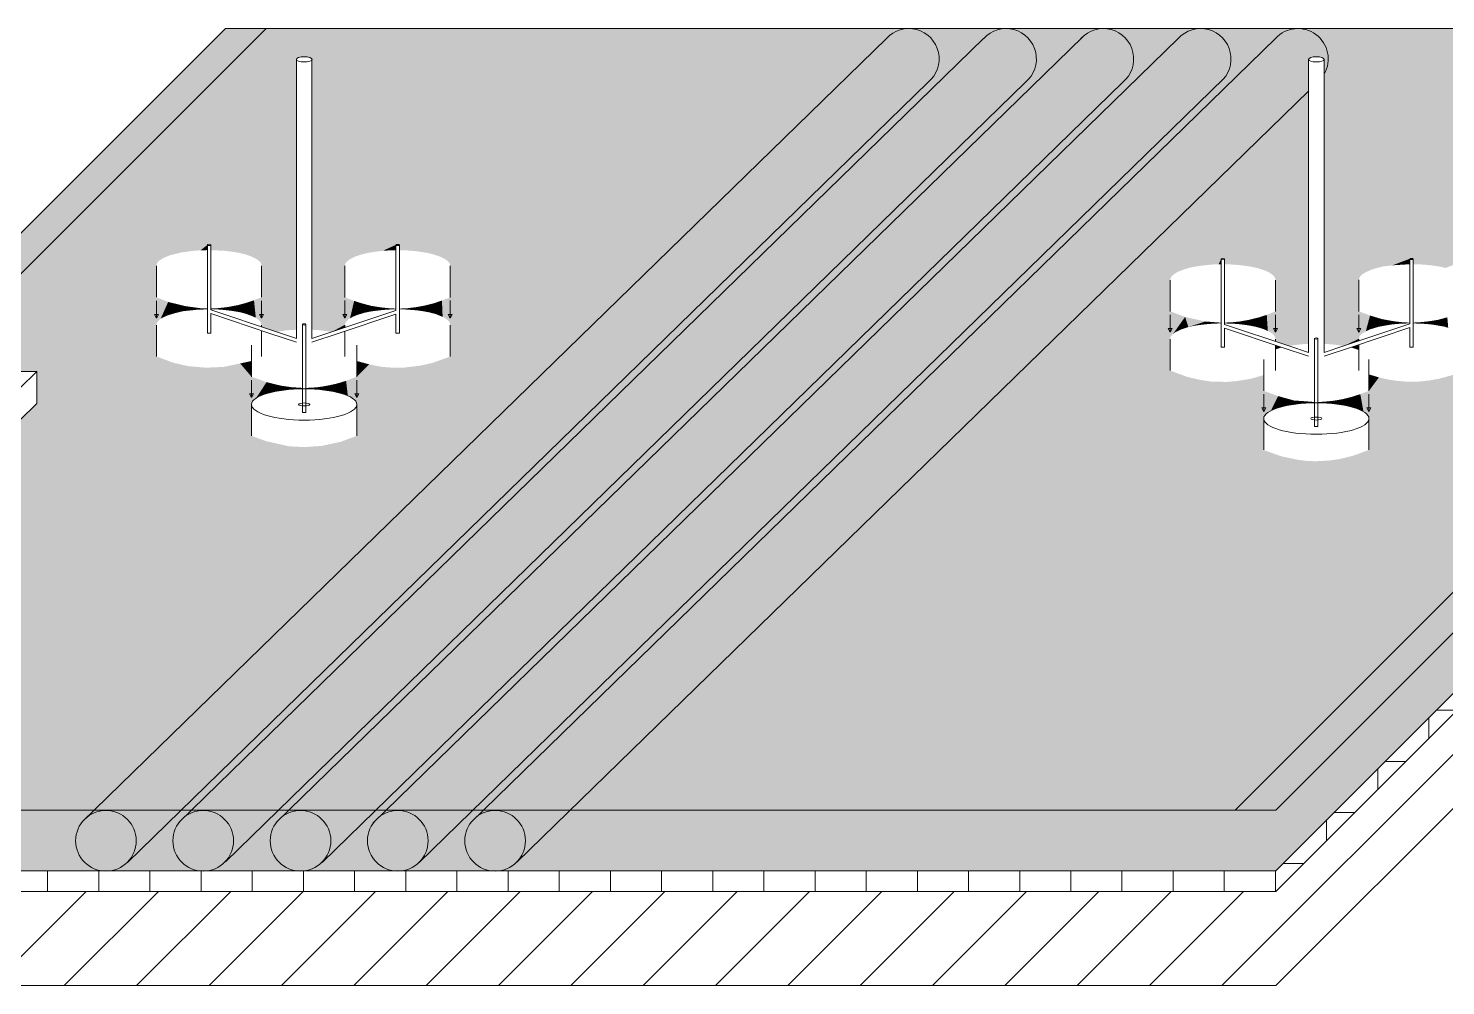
# Model space of a CAD drawing. Extents: x -1132 to 613, y -233 to 616.
# Drawn here: x 244.9 to 328, y 34.8 to 91 of the extents above; entities that cross this region are included whole.
import ezdxf
from ezdxf.lldxf.tags import DXFTag

# ---------------------------------------------------------------- set-up
doc = ezdxf.new("R2010")
doc.units = 0
doc.layers.get('0').update_dxf_attribs({"lineweight": 13})
for name, color, linetype, lineweight, true_color in [('Boden 8.OG', 7, 'Continuous', 13, 0xc0c0c0), ('Bodenplatten', 9, 'Continuous', 13, 0x808080), ('EL01_WAN_Blitzschutz_kuenstliche_Leiter', 1, 'Continuous', 13, 0xff0000), ('EL01_WAN_Elektrokabel', 7, 'Continuous', 13, 0xff6600), ('EL01_WAN_Fangleitungen bestehend Kün', 1, 'Continuous', 13, 0xff0000), ('EL01_WAN_Pfeil', 1, 'Continuous', 13, 0xff0000), ('Erde Kies Gestein', 9, 'Continuous', 13, 0x808080), ('Isolation Boden 8.OG', 7, 'Continuous', 13, 0x00e500)]:
    doc.layers.add(name, color=color, linetype=linetype, lineweight=lineweight, true_color=true_color)
doc.layers.add('EL01_WAN_Dachleiterstütze', color=7, linetype='Continuous', lineweight=13)
tags = doc.linetypes.add('fein_strichliert', pattern=[4, 1, -2, 1]).pattern_tags.tags
tags[8:9] = [DXFTag(74, 4), DXFTag(75, 0), DXFTag(340, '0'), DXFTag(46, 0.0), DXFTag(50, 0.0), DXFTag(44, 0.0), DXFTag(45, 0.0)]
tags[6:7] = [DXFTag(74, 4), DXFTag(75, 0), DXFTag(340, '0'), DXFTag(46, 0.0), DXFTag(50, 0.0), DXFTag(44, 0.0), DXFTag(45, 0.0)]
tags[4:5] = [DXFTag(74, 4), DXFTag(75, 0), DXFTag(340, '0'), DXFTag(46, 0.0), DXFTag(50, 0.0), DXFTag(44, 0.0), DXFTag(45, 0.0)]

# ---------------------------------------------------------------- blocks, each defined once
blk = doc.blocks.new('Schraffur-A0UJ2EASXE', base_point=(210.577, 34.845))
at = {"color": 0, "lineweight": -2}
for p, q in [((314.859, 34.845), (363.865, 83.85)), ((242.735, 34.845), (248.251, 40.362)), ((246.977, 34.845), (252.494, 40.362)), ((251.22, 34.845), (256.736, 40.362)), ((255.463, 34.845), (260.979, 40.362)), ((259.705, 34.845), (265.222, 40.362)), ((263.948, 34.845), (269.464, 40.362)), ((268.19, 34.845), (273.707, 40.362)), ((272.433, 34.845), (277.95, 40.362)), ((276.676, 34.845), (282.192, 40.362)), ((280.918, 34.845), (286.435, 40.362)), ((285.161, 34.845), (290.678, 40.362)), ((289.404, 34.845), (294.92, 40.362)), ((293.646, 34.845), (299.163, 40.362)), ((297.889, 34.845), (303.406, 40.362)), ((302.132, 34.845), (307.648, 40.362)), ((306.374, 34.845), (311.891, 40.362)), ((310.617, 34.845), (316.133, 40.362))]:
    blk.add_line(p, q, dxfattribs=at)
blk = doc.blocks.new('Polygon-A0UJ2EAYXE', base_point=(210.577, 41.584))
at = {"color": 0, "linetype": 'ByBlock', "lineweight": -2, "ltscale": 0.13}
for p, q in [((318.013, 45.139), (363.865, 90.99)), ((318.013, 41.584), (363.865, 87.436)), ((210.577, 45.139), (318.013, 45.139)), ((210.577, 41.584), (318.013, 41.584))]:
    blk.add_line(p, q, dxfattribs=at)
blk = doc.blocks.new('Schraffur-A0UJ2EB4XE', base_point=(210.577, 41.584))
at = {"linetype": 'ByBlock', "lineweight": -2, "ltscale": 0.13}
blk.add_hatch(color=0, dxfattribs=at).paths.add_polyline_path([(210.577, 45.139), (318.013, 45.139), (363.865, 90.99), (363.865, 87.436), (318.013, 41.584), (210.577, 41.584)])
blk = doc.blocks.new('Polygon-A0UJ2EBMXE', base_point=(210.577, 34.845))
at = {"color": 0, "linetype": 'ByBlock', "lineweight": -2, "ltscale": 0.13}
for p, q in [((363.865, 86.213), (318.013, 40.362)), ((318.013, 34.845), (363.865, 80.697)), ((318.013, 40.362), (210.577, 40.362)), ((210.577, 34.845), (318.013, 34.845))]:
    blk.add_line(p, q, dxfattribs=at)
blk = doc.blocks.new('Schraffur-A0UJ2EBOXE', base_point=(213, 40.362))
at = {"color": 0, "lineweight": -2}
for p, q in [((327.429, 51), (328.651, 51)), ((327, 49.349), (327, 50.571)), ((324, 46.349), (324, 47.571)), ((324.429, 48), (325.651, 48)), ((321.429, 45), (322.651, 45)), ((321, 43.349), (321, 44.571)), ((246, 40.362), (246, 41.584)), ((249, 40.362), (249, 41.584)), ((252, 40.362), (252, 41.584)), ((255, 40.362), (255, 41.584)), ((258, 40.362), (258, 41.584)), ((261, 40.362), (261, 41.584)), ((264, 40.362), (264, 41.584)), ((267, 40.362), (267, 41.584)), ((270, 40.362), (270, 41.584)), ((273, 40.362), (273, 41.584)), ((276, 40.362), (276, 41.584)), ((279, 40.362), (279, 41.584)), ((282, 40.362), (282, 41.584)), ((285, 40.362), (285, 41.584)), ((288, 40.362), (288, 41.584)), ((291, 40.362), (291, 41.584)), ((294, 40.362), (294, 41.584)), ((297, 40.362), (297, 41.584)), ((300, 40.362), (300, 41.584)), ((303, 40.362), (303, 41.584)), ((306, 40.362), (306, 41.584)), ((309, 40.362), (309, 41.584)), ((312, 40.362), (312, 41.584)), ((315, 40.362), (315, 41.584)), ((318, 40.362), (318, 41.584)), ((318.429, 42), (319.651, 42))]:
    blk.add_line(p, q, dxfattribs=at)
blk = doc.blocks.new('Schraffur-A0UJ2EC4XE', base_point=(318.003, 72.156))
at = {"linetype": 'ByBlock', "lineweight": -2, "ltscale": 0.13}
blk.add_hatch(color=0, dxfattribs=at).paths.add_polyline_path([(318.003, 72.406), (318.387, 72.278), (318.332, 72.264), (318.231, 72.234), (318.131, 72.202), (318.032, 72.167), (318.003, 72.156)])
blk = doc.blocks.new('Schraffur-A0UJ2ECQXE', base_point=(322.405, 72.121))
at = {"linetype": 'ByBlock', "lineweight": -2, "ltscale": 0.13}
blk.add_hatch(color=0, dxfattribs=at).paths.add_polyline_path([(322.891, 72.441), (322.891, 72.121), (322.85, 72.138), (322.764, 72.17), (322.605, 72.223), (322.444, 72.269), (322.405, 72.278)])
blk = doc.blocks.new('Polygon-A0UJ2EHCXE', base_point=(210.577, 40.362))
at = {"color": 0, "linetype": 'ByBlock', "lineweight": -2, "ltscale": 0.13}
for p, q in [((363.865, 87.436), (318.013, 41.584)), ((318.013, 40.362), (363.865, 86.213)), ((318.013, 41.584), (210.577, 41.584)), ((210.577, 40.362), (318.013, 40.362))]:
    blk.add_line(p, q, dxfattribs=at)
blk = doc.blocks.new('Schraffur-A0UJ2EI4XE', base_point=(210.577, 45.139))
at = {"color": 0, "linetype": 'ByBlock', "lineweight": -2, "ltscale": 0.13}
for points in [[(256.428, 90.99), (239.925, 69.885), (210.577, 45.139)], [(240.908, 70.868), (256.428, 90.99), (239.925, 69.885)], [(245.357, 70.868), (240.908, 70.868), (256.428, 90.99)], [(256.428, 90.99), (252.38, 77.107), (245.357, 68.991)], [(256.428, 90.99), (245.357, 68.991), (245.357, 70.868)], [(256.428, 90.99), (252.43, 77.24), (252.38, 77.107)], [(256.428, 90.99), (252.525, 77.353), (252.43, 77.24)], [(256.428, 90.99), (252.814, 77.539), (252.525, 77.353)], [(256.428, 90.99), (253.196, 77.69), (252.814, 77.539)], [(256.428, 90.99), (253.818, 77.844), (253.196, 77.69)], [(256.428, 90.99), (254.561, 77.944), (253.818, 77.844)], [(256.428, 90.99), (254.968, 77.972), (254.561, 77.944)], [(256.428, 90.99), (255.367, 78.286), (254.968, 77.972)], [(256.428, 90.99), (255.369, 78.293), (255.367, 78.286)], [(256.428, 90.99), (255.375, 78.3), (255.369, 78.293)], [(256.428, 90.99), (255.385, 78.307), (255.375, 78.3)], [(256.428, 90.99), (255.408, 78.315), (255.385, 78.307)], [(256.428, 90.99), (255.436, 78.32), (255.408, 78.315)], [(256.428, 90.99), (255.466, 78.322), (255.436, 78.32)], [(256.428, 90.99), (255.486, 78.321), (255.466, 78.322)], [(256.428, 90.99), (255.509, 78.319), (255.486, 78.321)], [(256.428, 90.99), (255.528, 78.314), (255.509, 78.319)], [(256.428, 90.99), (255.547, 78.307), (255.528, 78.314)], [(256.428, 90.99), (255.558, 78.299), (255.547, 78.307)], [(256.428, 90.99), (255.563, 78.293), (255.558, 78.299)], [(256.428, 90.99), (255.565, 78.287), (255.563, 78.293)], [(256.428, 90.99), (256.365, 77.943), (255.565, 77.981)], [(256.428, 90.99), (255.565, 77.981), (255.565, 78.287)], [(256.608, 77.916), (256.428, 90.99), (256.365, 77.943)], [(363.865, 90.99), (261.027, 89.324), (256.428, 90.99)], [(260.588, 89.19), (256.608, 77.916), (256.428, 90.99)], [(256.428, 90.99), (261.027, 89.324), (260.946, 89.321)], [(256.428, 90.99), (260.946, 89.321), (260.898, 89.316)], [(256.428, 90.99), (260.898, 89.316), (260.839, 89.308)], [(256.428, 90.99), (260.839, 89.308), (260.759, 89.291)], [(256.428, 90.99), (260.759, 89.291), (260.696, 89.271)], [(256.428, 90.99), (260.696, 89.271), (260.652, 89.251)], [(256.428, 90.99), (260.652, 89.251), (260.625, 89.234)], [(256.428, 90.99), (260.625, 89.234), (260.611, 89.222)], [(256.428, 90.99), (260.611, 89.222), (260.599, 89.21)], [(256.428, 90.99), (260.599, 89.21), (260.592, 89.198)], [(256.428, 90.99), (260.592, 89.198), (260.588, 89.19)], [(363.865, 90.99), (261.13, 89.322), (261.027, 89.324)], [(363.865, 90.99), (261.214, 89.313), (261.13, 89.322)], [(363.865, 90.99), (261.268, 89.305), (261.214, 89.313)], [(363.865, 90.99), (261.31, 89.296), (261.268, 89.305)], [(363.865, 90.99), (261.352, 89.284), (261.31, 89.296)], [(363.865, 90.99), (261.381, 89.275), (261.352, 89.284)], [(363.865, 90.99), (261.412, 89.262), (261.381, 89.275)], [(363.865, 90.99), (261.435, 89.251), (261.412, 89.262)], [(363.865, 90.99), (261.452, 89.24), (261.435, 89.251)], [(363.865, 90.99), (261.466, 89.23), (261.452, 89.24)], [(363.865, 90.99), (261.475, 89.223), (261.466, 89.23)], [(363.865, 90.99), (261.481, 89.216), (261.475, 89.223)], [(363.865, 90.99), (261.487, 89.209), (261.481, 89.216)], [(363.865, 90.99), (261.495, 89.196), (261.487, 89.209)], [(363.865, 90.99), (261.499, 89.186), (261.495, 89.196)], [(363.865, 90.99), (261.501, 89.176), (261.499, 89.186)], [(363.865, 90.99), (320.324, 89.322), (261.501, 89.171)], [(363.865, 90.99), (261.501, 89.171), (261.501, 89.176)], [(363.865, 90.99), (318.013, 45.139), (337.366, 68.1)], [(363.865, 90.99), (320.387, 89.324), (320.324, 89.322)], [(363.865, 90.99), (320.435, 89.324), (320.387, 89.324)], [(363.865, 90.99), (320.492, 89.321), (320.435, 89.324)], [(363.865, 90.99), (320.542, 89.317), (320.492, 89.321)], [(363.865, 90.99), (320.584, 89.309), (320.542, 89.317)], [(363.865, 90.99), (320.638, 89.301), (320.584, 89.309)], [(363.865, 90.99), (320.688, 89.289), (320.638, 89.301)], [(363.865, 90.99), (320.749, 89.27), (320.688, 89.289)], [(363.865, 90.99), (320.801, 89.244), (320.749, 89.27)], [(363.865, 90.99), (320.822, 89.228), (320.801, 89.244)], [(363.865, 90.99), (320.846, 89.2), (320.822, 89.228)], [(363.865, 90.99), (320.852, 89.187), (320.846, 89.2)], [(363.865, 90.99), (320.854, 89.171), (320.852, 89.187)], [(363.865, 90.99), (323.61, 76.829), (320.854, 77.722)], [(363.865, 90.99), (320.854, 77.722), (320.854, 78.045)], [(363.865, 90.99), (320.854, 78.045), (320.854, 85.977)], [(363.865, 90.99), (320.854, 85.977), (320.854, 89.171)], [(363.865, 90.99), (323.952, 76.937), (323.61, 76.829)], [(363.865, 90.99), (324.321, 77.024), (323.952, 76.937)], [(363.865, 90.99), (325.902, 77.486), (324.321, 77.024)], [(363.865, 90.99), (325.921, 77.491), (325.902, 77.486)], [(363.865, 90.99), (325.932, 77.493), (325.921, 77.491)], [(363.865, 90.99), (325.949, 77.495), (325.932, 77.493)], [(363.865, 90.99), (325.96, 77.496), (325.949, 77.495)], [(363.865, 90.99), (325.973, 77.497), (325.96, 77.496)], [(363.865, 90.99), (325.978, 77.497), (325.973, 77.497)], [(363.865, 90.99), (325.999, 77.495), (325.978, 77.497)], [(363.865, 90.99), (326.012, 77.494), (325.999, 77.495)], [(363.865, 90.99), (326.028, 77.49), (326.012, 77.494)], [(363.865, 90.99), (326.049, 77.484), (326.028, 77.49)], [(363.865, 90.99), (326.06, 77.477), (326.049, 77.484)], [(363.865, 90.99), (326.067, 77.472), (326.06, 77.477)], [(363.865, 90.99), (326.07, 77.466), (326.067, 77.472)], [(363.865, 90.99), (326.071, 77.461), (326.07, 77.466)], [(363.865, 90.99), (326.362, 77.151), (326.071, 77.156)], [(363.865, 90.99), (326.071, 77.156), (326.071, 77.461)], [(363.865, 90.99), (326.646, 77.136), (326.362, 77.151)], [(363.865, 90.99), (326.951, 77.109), (326.646, 77.136)], [(363.865, 90.99), (327.275, 77.07), (326.951, 77.109)], [(363.865, 90.99), (327.5, 77.036), (327.275, 77.07)], [(363.865, 90.99), (327.65, 77.012), (327.5, 77.036)], [(363.865, 90.99), (327.816, 76.977), (327.65, 77.012)], [(363.865, 90.99), (327.98, 76.938), (327.816, 76.977)], [(256.842, 77.885), (260.588, 89.19), (256.608, 77.916)], [(257.041, 77.854), (256.842, 77.885), (260.588, 89.19)], [(260.586, 89.183), (257.041, 77.854), (260.588, 89.19)], [(260.586, 89.183), (257.206, 77.824), (257.041, 77.854)], [(260.586, 89.183), (257.427, 77.776), (257.206, 77.824)], [(260.586, 89.183), (257.582, 77.733), (257.427, 77.776)], [(260.586, 89.183), (257.696, 77.698), (257.582, 77.733)], [(260.586, 89.183), (257.836, 77.649), (257.696, 77.698)], [(260.586, 89.183), (257.947, 77.605), (257.836, 77.649)], [(260.586, 89.183), (258.061, 77.554), (257.947, 77.605)], [(260.586, 89.183), (258.167, 77.503), (258.061, 77.554)], [(260.586, 89.183), (258.23, 77.466), (258.167, 77.503)], [(260.586, 89.183), (258.322, 77.407), (258.23, 77.466)], [(260.586, 89.183), (258.397, 77.348), (258.322, 77.407)], [(260.586, 89.183), (258.45, 77.296), (258.397, 77.348)], [(260.585, 89.177), (258.45, 77.296), (260.586, 89.183)], [(260.585, 89.177), (258.506, 77.216), (258.45, 77.296)], [(260.585, 89.177), (258.539, 77.132), (258.506, 77.216)], [(260.585, 89.177), (258.546, 77.061), (258.539, 77.132)], [(258.546, 75.219), (258.546, 77.061), (260.585, 89.177)], [(258.546, 75.219), (260.585, 89.177), (258.548, 73.589)], [(259.425, 73.186), (260.585, 89.177), (258.548, 73.479)], [(260.585, 89.177), (258.548, 73.479), (258.548, 73.589)], [(260.584, 89.171), (259.425, 73.186), (260.585, 89.177)], [(260.014, 73.28), (260.584, 89.171), (259.425, 73.186)], [(260.584, 73.314), (260.014, 73.28), (260.584, 89.171)], [(260.584, 86.803), (260.584, 73.314), (260.584, 89.171)], [(261.501, 86.803), (261.501, 89.171), (320.324, 89.322)], [(261.501, 86.803), (320.324, 89.322), (320.262, 89.318)], [(261.501, 86.803), (320.262, 89.318), (320.203, 89.31)], [(320.145, 89.3), (261.501, 86.803), (320.203, 89.31)], [(320.145, 89.3), (266.479, 78.312), (261.501, 86.803)], [(320.145, 89.3), (266.495, 78.315), (266.479, 78.312)], [(320.145, 89.3), (266.511, 78.316), (266.495, 78.315)], [(320.145, 89.3), (266.525, 78.316), (266.511, 78.316)], [(320.145, 89.3), (266.568, 78.313), (266.525, 78.316)], [(320.145, 89.3), (266.589, 78.308), (266.568, 78.313)], [(320.145, 89.3), (266.599, 78.304), (266.589, 78.308)], [(320.145, 89.3), (266.608, 78.3), (266.599, 78.304)], [(320.145, 89.3), (266.614, 78.296), (266.608, 78.3)], [(320.145, 89.3), (266.617, 78.293), (266.614, 78.296)], [(320.145, 89.3), (266.621, 78.289), (266.617, 78.293)], [(320.145, 89.3), (266.623, 78.286), (266.621, 78.289)], [(320.145, 89.3), (266.624, 78.281), (266.623, 78.286)], [(320.145, 89.3), (266.871, 77.971), (266.624, 77.976)], [(320.145, 89.3), (266.624, 77.976), (266.624, 78.281)], [(320.145, 89.3), (267.205, 77.955), (266.871, 77.971)], [(320.145, 89.3), (267.552, 77.924), (267.205, 77.955)], [(320.145, 89.3), (267.801, 77.893), (267.552, 77.924)], [(320.145, 89.3), (268.152, 77.838), (267.801, 77.893)], [(320.145, 89.3), (268.408, 77.788), (268.152, 77.838)], [(320.145, 89.3), (268.594, 77.74), (268.408, 77.788)], [(320.145, 89.3), (268.86, 77.655), (268.594, 77.74)], [(320.145, 89.3), (269.028, 77.59), (268.86, 77.655)], [(320.145, 89.3), (269.169, 77.526), (269.028, 77.59)], [(320.145, 89.3), (269.293, 77.458), (269.169, 77.526)], [(320.145, 89.3), (269.395, 77.393), (269.293, 77.458)], [(320.145, 89.3), (269.46, 77.339), (269.395, 77.393)], [(320.145, 89.3), (269.508, 77.286), (269.46, 77.339)], [(320.145, 89.3), (269.562, 77.218), (269.508, 77.286)], [(320.145, 89.3), (269.591, 77.144), (269.562, 77.218)], [(320.145, 89.3), (269.605, 77.055), (269.591, 77.144)], [(320.145, 89.3), (320.083, 89.283), (269.605, 77.055)], [(269.605, 75.213), (269.605, 77.055), (320.083, 89.283)], [(269.605, 75.213), (320.083, 89.283), (269.607, 73.584)], [(269.607, 71.742), (269.607, 73.584), (320.083, 89.283)], [(269.607, 71.742), (320.083, 89.283), (320.038, 89.267)], [(269.607, 71.742), (320.038, 89.267), (320.021, 89.259)], [(269.607, 71.742), (320.021, 89.259), (320.004, 89.251)], [(269.607, 71.742), (320.004, 89.251), (319.984, 89.238)], [(269.607, 71.742), (319.984, 89.238), (319.963, 89.222)], [(269.607, 71.742), (319.963, 89.222), (319.952, 89.209)], [(269.607, 71.742), (319.952, 89.209), (311.897, 76.423)], [(311.897, 76.423), (319.952, 89.209), (311.946, 76.482)], [(319.94, 89.191), (311.946, 76.482), (319.952, 89.209)], [(319.94, 89.191), (312.04, 76.565), (311.946, 76.482)], [(319.94, 89.191), (312.174, 76.651), (312.04, 76.565)], [(319.94, 89.191), (312.355, 76.743), (312.174, 76.651)], [(319.94, 89.191), (312.661, 76.86), (312.355, 76.743)], [(319.94, 89.191), (312.931, 76.939), (312.661, 76.86)], [(319.94, 89.191), (313.186, 76.995), (312.931, 76.939)], [(319.94, 89.191), (313.377, 77.028), (313.186, 76.995)], [(319.94, 89.191), (313.701, 77.077), (313.377, 77.028)], [(319.94, 89.191), (314.083, 77.117), (313.701, 77.077)], [(319.94, 89.191), (314.342, 77.14), (314.083, 77.117)], [(319.94, 89.191), (314.657, 77.148), (314.342, 77.14)], [(319.94, 89.191), (314.815, 77.459), (314.657, 77.148)], [(319.94, 89.191), (314.82, 77.466), (314.815, 77.459)], [(319.94, 89.191), (314.828, 77.473), (314.82, 77.466)], [(319.94, 89.191), (314.838, 77.478), (314.828, 77.473)], [(319.94, 89.191), (314.848, 77.482), (314.838, 77.478)], [(319.94, 89.191), (314.863, 77.486), (314.848, 77.482)], [(319.94, 89.191), (314.877, 77.488), (314.863, 77.486)], [(319.94, 89.191), (314.895, 77.49), (314.877, 77.488)], [(319.94, 89.191), (314.916, 77.491), (314.895, 77.49)], [(319.94, 89.191), (314.939, 77.49), (314.916, 77.491)], [(319.94, 89.191), (314.966, 77.486), (314.939, 77.49)], [(319.94, 89.191), (314.985, 77.48), (314.966, 77.486)], [(319.94, 89.191), (314.999, 77.473), (314.985, 77.48)], [(319.94, 89.191), (315.008, 77.466), (314.999, 77.473)], [(319.94, 89.191), (315.011, 77.46), (315.008, 77.466)], [(319.94, 89.191), (315.012, 77.455), (315.011, 77.46)], [(319.94, 89.191), (315.362, 77.142), (315.012, 77.15)], [(319.94, 89.191), (315.012, 77.15), (315.012, 77.455)], [(319.94, 89.191), (315.619, 77.128), (315.362, 77.142)], [(319.94, 89.191), (315.825, 77.11), (315.619, 77.128)], [(319.94, 89.191), (315.965, 77.096), (315.825, 77.11)], [(319.94, 89.191), (316.151, 77.072), (315.965, 77.096)], [(319.94, 89.191), (316.299, 77.051), (316.151, 77.072)], [(319.94, 89.191), (316.512, 77.018), (316.299, 77.051)], [(319.94, 89.191), (316.687, 76.986), (316.512, 77.018)], [(319.94, 89.191), (316.841, 76.953), (316.687, 76.986)], [(319.94, 89.191), (316.962, 76.924), (316.841, 76.953)], [(319.94, 89.191), (317.085, 76.888), (316.962, 76.924)], [(319.94, 89.191), (317.198, 76.853), (317.085, 76.888)], [(319.94, 89.191), (317.339, 76.804), (317.198, 76.853)], [(319.94, 89.191), (317.504, 76.736), (317.339, 76.804)], [(319.94, 89.191), (317.615, 76.678), (317.504, 76.736)], [(319.94, 89.191), (317.704, 76.627), (317.615, 76.678)], [(319.94, 89.191), (317.78, 76.574), (317.704, 76.627)], [(319.94, 89.191), (317.865, 76.505), (317.78, 76.574)], [(319.94, 89.191), (317.917, 76.449), (317.865, 76.505)], [(319.94, 89.191), (317.952, 76.396), (317.917, 76.449)], [(317.98, 76.343), (319.94, 89.191), (317.952, 76.396)], [(319.937, 89.171), (317.98, 76.343), (319.94, 89.191)], [(317.997, 76.294), (319.937, 89.171), (317.98, 76.343)], [(318.005, 76.23), (317.997, 76.294), (319.937, 89.171)], [(318.005, 74.387), (318.005, 76.23), (319.937, 89.171)], [(318.005, 74.387), (319.937, 89.171), (318.774, 72.361)], [(319.937, 89.171), (318.993, 72.396), (318.774, 72.361)], [(319.937, 89.171), (319.191, 72.423), (318.993, 72.396)], [(319.937, 89.171), (319.465, 72.454), (319.191, 72.423)], [(319.937, 89.171), (319.694, 72.474), (319.465, 72.454)], [(319.937, 89.171), (319.937, 72.486), (319.694, 72.474)], [(319.937, 89.171), (319.937, 85.977), (319.937, 72.486)], [(264.023, 77.603), (261.501, 86.803), (264.391, 77.728)], [(261.501, 86.803), (264.391, 77.728), (266.467, 78.31)], [(263.476, 77.207), (261.501, 73.314), (261.501, 86.803)], [(263.476, 77.207), (261.501, 86.803), (263.53, 77.283)], [(261.501, 86.803), (264.023, 77.603), (263.763, 77.472)], [(261.501, 86.803), (263.763, 77.472), (263.669, 77.404)], [(261.501, 86.803), (263.669, 77.404), (263.58, 77.336)], [(261.501, 86.803), (263.58, 77.336), (263.53, 77.283)], [(261.501, 86.803), (266.479, 78.312), (266.467, 78.31)], [(255.368, 77.982), (254.968, 77.972), (255.367, 78.286)], [(255.368, 77.982), (255.367, 78.286), (255.368, 78.287)], [(264.391, 77.728), (266.467, 78.31), (264.812, 77.825)], [(266.467, 78.31), (264.812, 77.825), (266.452, 78.305)], [(264.812, 77.825), (266.452, 78.305), (265.325, 77.904)], [(265.653, 77.94), (265.325, 77.904), (266.452, 78.305)], [(265.653, 77.94), (266.452, 78.305), (266.442, 78.3)], [(265.653, 77.94), (266.442, 78.3), (265.889, 77.958)], [(266.442, 78.3), (266.435, 78.295), (265.889, 77.958)], [(266.435, 78.295), (265.889, 77.958), (266.43, 78.29)], [(265.889, 77.958), (266.43, 78.29), (266.208, 77.975)], [(266.43, 78.29), (266.208, 77.975), (266.427, 78.285)], [(266.208, 77.975), (266.427, 78.285), (266.427, 78.281)], [(266.427, 77.976), (266.208, 77.975), (266.427, 78.281)], [(314.657, 77.148), (314.815, 77.459), (314.815, 77.455)], [(314.657, 77.148), (314.815, 77.455), (314.815, 77.15)], [(323.111, 76.579), (323.013, 76.495), (320.854, 77.722)], [(323.013, 76.495), (320.854, 77.722), (322.933, 76.386)], [(320.854, 77.722), (322.933, 76.386), (320.854, 72.488)], [(320.854, 77.722), (323.61, 76.829), (323.324, 76.698)], [(320.854, 77.722), (323.324, 76.698), (323.111, 76.579)], [(324.856, 77.092), (324.321, 77.024), (325.902, 77.486)], [(324.856, 77.092), (325.902, 77.486), (325.894, 77.482)], [(324.856, 77.092), (325.894, 77.482), (325.884, 77.477)], [(324.856, 77.092), (325.884, 77.477), (325.876, 77.47)], [(324.856, 77.092), (325.876, 77.47), (325.874, 77.461)], [(324.856, 77.092), (325.874, 77.461), (325.874, 77.156)], [(245.357, 68.991), (252.38, 77.107), (252.375, 77.054)], [(252.375, 75.219), (245.357, 68.991), (252.375, 77.054)], [(263.476, 77.207), (261.885, 73.291), (261.501, 73.314)], [(263.476, 77.207), (263.442, 77.121), (261.885, 73.291)], [(263.442, 77.121), (262.135, 73.261), (261.885, 73.291)], [(262.664, 73.187), (263.442, 77.121), (262.135, 73.261)], [(263.434, 77.048), (262.664, 73.187), (263.442, 77.121)], [(263.434, 73.603), (263.434, 77.048), (262.664, 73.187)], [(263.434, 75.213), (263.434, 73.603), (263.434, 77.048)], [(269.607, 71.742), (311.897, 76.423), (311.849, 76.333)], [(269.607, 71.742), (311.849, 76.333), (311.834, 76.23)], [(269.607, 71.742), (311.834, 76.23), (311.832, 72.758)], [(311.834, 74.387), (311.832, 72.758), (311.834, 76.23)], [(322.933, 76.386), (320.854, 72.488), (322.895, 76.312)], [(320.854, 72.488), (322.895, 76.312), (321.155, 72.465)], [(322.895, 76.312), (321.492, 72.437), (321.155, 72.465)], [(322.015, 72.36), (322.895, 76.312), (321.492, 72.437)], [(322.893, 76.235), (322.015, 72.36), (322.895, 76.312)], [(322.889, 72.786), (322.893, 76.235), (322.015, 72.36)], [(322.893, 74.393), (322.889, 72.786), (322.893, 76.235)], [(252.375, 75.219), (252.377, 71.747), (245.357, 68.991)], [(252.375, 75.219), (253.067, 74.943), (252.389, 73.691)], [(252.375, 75.219), (252.389, 73.691), (252.377, 73.589)], [(252.375, 75.219), (252.377, 73.589), (252.377, 71.747)], [(253.067, 74.943), (252.479, 73.834), (252.389, 73.691)], [(253.067, 74.943), (252.626, 73.958), (252.479, 73.834)], [(253.067, 74.943), (253.012, 74.15), (252.626, 73.958)], [(253.067, 74.943), (253.504, 74.296), (253.012, 74.15)], [(253.067, 74.943), (254.07, 74.699), (253.504, 74.296)], [(257.624, 74.882), (257.322, 74.335), (257.149, 74.756)], [(257.68, 74.232), (257.624, 74.882), (257.322, 74.335)], [(258.1, 75.042), (257.68, 74.232), (257.624, 74.882)], [(257.984, 74.118), (258.1, 75.042), (257.68, 74.232)], [(258.208, 74.014), (257.984, 74.118), (258.1, 75.042)], [(258.546, 75.219), (258.208, 74.014), (258.1, 75.042)], [(258.546, 75.219), (258.374, 73.896), (258.208, 74.014)], [(258.546, 75.219), (258.492, 73.76), (258.374, 73.896)], [(258.546, 75.219), (258.518, 73.685), (258.492, 73.76)], [(258.546, 75.219), (258.548, 73.589), (258.518, 73.685)], [(263.973, 75.004), (263.45, 73.677), (263.434, 75.213)], [(263.45, 73.677), (263.434, 75.213), (263.434, 73.603)], [(263.484, 73.759), (263.973, 75.004), (263.45, 73.677)], [(263.534, 73.824), (263.484, 73.759), (263.973, 75.004)], [(263.973, 75.004), (263.633, 73.917), (263.534, 73.824)], [(263.973, 75.004), (263.733, 73.983), (263.633, 73.917)], [(263.973, 75.004), (263.925, 74.086), (263.733, 73.983)], [(263.925, 74.086), (263.973, 75.004), (264.156, 74.182)], [(263.973, 75.004), (264.156, 74.182), (264.4, 74.869)], [(264.156, 74.182), (264.4, 74.869), (264.554, 74.304)], [(264.4, 74.869), (264.554, 74.304), (264.974, 74.714)], [(268.667, 74.871), (268.383, 74.333), (268.128, 74.735)], [(268.772, 74.229), (268.667, 74.871), (268.383, 74.333)], [(269.122, 75.027), (268.772, 74.229), (268.667, 74.871)], [(268.993, 74.137), (269.122, 75.027), (268.772, 74.229)], [(269.162, 74.069), (268.993, 74.137), (269.122, 75.027)], [(269.605, 75.213), (269.162, 74.069), (269.122, 75.027)], [(269.605, 75.213), (269.298, 73.994), (269.162, 74.069)], [(269.605, 75.213), (269.402, 73.923), (269.298, 73.994)], [(269.605, 75.213), (269.466, 73.87), (269.402, 73.923)], [(269.605, 75.213), (269.552, 73.776), (269.466, 73.87)], [(269.605, 75.213), (269.595, 73.682), (269.552, 73.776)], [(269.605, 75.213), (269.607, 73.584), (269.595, 73.682)], [(254.07, 74.699), (253.95, 74.403), (253.504, 74.296)], [(254.742, 74.485), (254.07, 74.699), (253.95, 74.403)], [(254.999, 74.57), (254.742, 74.485), (254.07, 74.699)], [(255.368, 74.51), (254.999, 74.57), (254.742, 74.485)], [(255.368, 74.561), (255.368, 74.51), (254.999, 74.57)], [(256.033, 74.582), (255.89, 74.51), (255.565, 74.51)], [(256.033, 74.582), (255.565, 74.51), (255.565, 74.56)], [(256.235, 74.485), (256.033, 74.582), (255.89, 74.51)], [(256.56, 74.644), (256.235, 74.485), (256.033, 74.582)], [(256.729, 74.431), (256.56, 74.644), (256.235, 74.485)], [(257.149, 74.756), (256.729, 74.431), (256.56, 74.644)], [(257.322, 74.335), (257.149, 74.756), (256.729, 74.431)], [(264.554, 74.304), (264.974, 74.714), (264.863, 74.371)], [(265.223, 74.423), (264.863, 74.371), (264.974, 74.714)], [(265.223, 74.423), (264.974, 74.714), (265.577, 74.62)], [(265.223, 74.423), (265.577, 74.62), (265.681, 74.476)], [(266.073, 74.568), (265.681, 74.476), (265.577, 74.62)], [(266.073, 74.568), (266.068, 74.501), (265.681, 74.476)], [(266.073, 74.568), (266.418, 74.509), (266.068, 74.501)], [(266.073, 74.568), (266.427, 74.555), (266.418, 74.509)], [(266.989, 74.501), (266.749, 74.559), (266.624, 74.509)], [(266.749, 74.559), (266.624, 74.509), (266.624, 74.554)], [(267.13, 74.579), (266.989, 74.501), (266.749, 74.559)], [(267.46, 74.467), (267.13, 74.579), (266.989, 74.501)], [(267.626, 74.641), (267.46, 74.467), (267.13, 74.579)], [(267.692, 74.444), (267.626, 74.641), (267.46, 74.467)], [(268.128, 74.735), (267.692, 74.444), (267.626, 74.641)], [(268.128, 74.735), (267.915, 74.416), (267.692, 74.444)], [(268.383, 74.333), (268.128, 74.735), (267.915, 74.416)], [(311.834, 74.387), (311.847, 72.88), (311.832, 72.758)], [(312.701, 74.065), (311.898, 72.968), (311.834, 74.387)], [(311.834, 74.387), (311.898, 72.968), (311.847, 72.88)], [(312.701, 74.065), (311.989, 73.063), (311.898, 72.968)], [(312.701, 74.065), (312.108, 73.158), (311.989, 73.063)], [(312.701, 74.065), (312.436, 73.317), (312.108, 73.158)], [(312.894, 73.471), (312.436, 73.317), (312.701, 74.065)], [(312.894, 73.471), (312.701, 74.065), (313.887, 73.798)], [(316.466, 73.898), (316.52, 73.552), (317.008, 74.032)], [(316.52, 73.552), (317.008, 74.032), (316.832, 73.489)], [(317.008, 74.032), (316.832, 73.489), (317.073, 73.425)], [(317.489, 74.191), (317.073, 73.425), (317.008, 74.032)], [(317.489, 74.191), (317.232, 73.374), (317.073, 73.425)], [(317.489, 74.191), (317.382, 73.315), (317.232, 73.374)], [(317.489, 74.191), (317.553, 73.237), (317.382, 73.315)], [(318.005, 74.387), (317.553, 73.237), (317.489, 74.191)], [(318.005, 74.387), (317.721, 73.148), (317.553, 73.237)], [(318.005, 74.387), (317.812, 73.087), (317.721, 73.148)], [(318.005, 74.387), (317.882, 73.019), (317.812, 73.087)], [(318.005, 74.387), (317.943, 72.944), (317.882, 73.019)], [(318.005, 74.387), (317.982, 72.873), (317.943, 72.944)], [(318.005, 74.387), (317.999, 72.81), (317.982, 72.873)], [(318.005, 74.387), (318.003, 72.758), (317.999, 72.81)], [(318.005, 74.387), (318.774, 72.361), (318.003, 72.619)], [(318.005, 74.387), (318.003, 72.619), (318.003, 72.758)], [(322.929, 72.915), (322.893, 74.393), (322.889, 72.786)], [(323.548, 74.148), (322.929, 72.915), (322.893, 74.393)], [(323.052, 73.067), (323.548, 74.148), (322.929, 72.915)], [(323.295, 73.222), (323.052, 73.067), (323.548, 74.148)], [(323.562, 73.342), (323.295, 73.222), (323.548, 74.148)], [(323.562, 73.342), (323.548, 74.148), (324.225, 73.941)], [(328.077, 74.044), (327.87, 73.502), (327.535, 73.895)], [(328.131, 73.43), (328.077, 74.044), (327.87, 73.502)], [(263.436, 73.445), (262.664, 73.187), (263.434, 73.603)], [(312.894, 73.471), (313.887, 73.798), (313.246, 73.549)], [(313.887, 73.798), (313.693, 73.611), (313.246, 73.549)], [(314.139, 73.655), (313.887, 73.798), (313.693, 73.611)], [(314.815, 73.728), (314.139, 73.655), (313.887, 73.798)], [(314.562, 73.679), (314.815, 73.728), (314.139, 73.655)], [(314.815, 73.683), (314.562, 73.679), (314.815, 73.728)], [(315.04, 73.734), (315.021, 73.683), (315.012, 73.683)], [(315.04, 73.734), (315.012, 73.683), (315.012, 73.73)], [(315.04, 73.734), (315.012, 73.73), (315.012, 73.733)], [(315.04, 73.734), (315.481, 73.67), (315.021, 73.683)], [(315.04, 73.734), (315.375, 73.744), (315.481, 73.67)], [(315.375, 73.744), (315.481, 73.67), (315.605, 73.767)], [(315.481, 73.67), (315.605, 73.767), (315.736, 73.653)], [(315.605, 73.767), (315.736, 73.653), (315.909, 73.798)], [(315.736, 73.653), (315.909, 73.798), (316.099, 73.615)], [(315.909, 73.798), (316.099, 73.615), (316.312, 73.869)], [(316.099, 73.615), (316.312, 73.869), (316.52, 73.552)], [(316.312, 73.869), (316.466, 73.898), (316.52, 73.552)], [(323.562, 73.342), (324.225, 73.941), (324.05, 73.488)], [(324.462, 73.563), (324.05, 73.488), (324.225, 73.941)], [(324.462, 73.563), (324.225, 73.941), (324.963, 73.807)], [(324.462, 73.563), (324.963, 73.807), (324.881, 73.632)], [(324.881, 73.632), (324.963, 73.807), (325.269, 73.664)], [(324.963, 73.807), (325.269, 73.664), (325.501, 73.745)], [(325.269, 73.664), (325.501, 73.745), (325.743, 73.683)], [(325.501, 73.745), (325.743, 73.683), (325.874, 73.734)], [(325.743, 73.683), (325.874, 73.734), (325.874, 73.684)], [(326.393, 73.746), (326.249, 73.68), (326.071, 73.684)], [(326.393, 73.746), (326.071, 73.684), (326.071, 73.735)], [(326.393, 73.746), (326.603, 73.669), (326.249, 73.68)], [(326.393, 73.746), (326.956, 73.801), (326.603, 73.669)], [(326.956, 73.801), (326.935, 73.644), (326.603, 73.669)], [(327.299, 73.601), (326.956, 73.801), (326.935, 73.644)], [(327.535, 73.895), (327.299, 73.601), (326.956, 73.801)], [(327.87, 73.502), (327.535, 73.895), (327.299, 73.601)], [(269.607, 71.742), (311.832, 72.758), (311.832, 70.916)], [(322.891, 72.653), (322.015, 72.36), (322.889, 72.786)], [(257.957, 67.088), (245.357, 68.991), (252.377, 71.747)], [(257.957, 67.088), (252.377, 71.747), (253.348, 71.383)], [(257.956, 70.559), (257.29, 71.335), (257.956, 71.48)], [(264.127, 70.559), (264.127, 71.48), (264.851, 71.285)], [(318.013, 45.139), (268.573, 71.371), (269.607, 71.742)], [(318.013, 45.139), (269.607, 71.742), (311.832, 70.916)], [(257.957, 67.088), (253.348, 71.383), (254.217, 71.182)], [(257.957, 67.088), (254.217, 71.182), (255.305, 71.087)], [(257.957, 67.088), (255.305, 71.087), (256.326, 71.135)], [(257.957, 67.088), (256.326, 71.135), (257.29, 71.335)], [(257.957, 67.088), (257.29, 71.335), (257.956, 70.559)], [(264.127, 70.559), (264.851, 71.285), (264.128, 68.93)], [(318.013, 45.139), (264.128, 67.088), (264.851, 71.285)], [(264.128, 68.93), (264.851, 71.285), (264.128, 67.088)], [(318.013, 45.139), (264.851, 71.285), (265.548, 71.142)], [(318.013, 45.139), (265.548, 71.142), (266.309, 71.082)], [(318.013, 45.139), (266.309, 71.082), (266.888, 71.091)], [(318.013, 45.139), (266.888, 71.091), (267.868, 71.21)], [(318.013, 45.139), (267.868, 71.21), (268.573, 71.371)], [(318.013, 45.139), (311.832, 70.916), (312.804, 70.556)], [(317.31, 68.104), (316.559, 70.439), (317.312, 70.656)], [(317.31, 68.104), (317.312, 70.656), (317.312, 69.733)], [(324.066, 70.518), (323.483, 69.733), (323.483, 70.694)], [(332.917, 68.1), (327.605, 70.442), (328.421, 70.667)], [(257.957, 67.088), (257.956, 70.559), (257.957, 68.93)], [(258.838, 70.239), (258.012, 69.101), (257.956, 70.559)], [(258.012, 69.101), (257.956, 70.559), (257.96, 68.996)], [(257.956, 70.559), (257.96, 68.996), (257.957, 68.93)], [(258.241, 69.333), (258.838, 70.239), (258.012, 69.101)], [(258.612, 69.491), (258.241, 69.333), (258.838, 70.239)], [(258.942, 69.603), (258.612, 69.491), (258.838, 70.239)], [(258.942, 69.603), (258.838, 70.239), (259.68, 70.033)], [(258.942, 69.603), (259.68, 70.033), (259.365, 69.7)], [(259.365, 69.7), (259.68, 70.033), (259.976, 69.794)], [(259.68, 70.033), (259.976, 69.794), (260.287, 69.945)], [(259.976, 69.794), (260.287, 69.945), (260.463, 69.835)], [(260.287, 69.945), (260.463, 69.835), (260.949, 69.901)], [(260.463, 69.835), (260.949, 69.901), (260.949, 69.85)], [(261.146, 69.85), (261.146, 69.9), (261.444, 69.914)], [(261.146, 69.85), (261.444, 69.914), (261.359, 69.845)], [(261.359, 69.845), (261.444, 69.914), (261.627, 69.834)], [(261.444, 69.914), (261.627, 69.834), (261.771, 69.934)], [(261.627, 69.834), (261.771, 69.934), (262.083, 69.795)], [(261.771, 69.934), (262.083, 69.795), (262.087, 69.978)], [(262.083, 69.795), (262.087, 69.978), (262.257, 69.775)], [(262.087, 69.978), (262.257, 69.775), (262.53, 70.058)], [(262.257, 69.775), (262.53, 70.058), (262.6, 69.723)], [(262.53, 70.058), (262.6, 69.723), (262.876, 70.134)], [(262.6, 69.723), (262.876, 70.134), (262.969, 69.648)], [(262.876, 70.134), (262.969, 69.648), (263.145, 70.207)], [(262.969, 69.648), (263.145, 70.207), (263.328, 69.548)], [(263.145, 70.207), (263.328, 69.548), (263.502, 70.321)], [(263.328, 69.548), (263.502, 70.321), (263.601, 69.444)], [(264.127, 70.559), (263.601, 69.444), (263.502, 70.321)], [(264.127, 70.559), (263.857, 69.31), (263.601, 69.444)], [(264.127, 70.559), (263.981, 69.213), (263.857, 69.31)], [(264.127, 70.559), (264.059, 69.119), (263.981, 69.213)], [(264.127, 70.559), (264.108, 69.026), (264.059, 69.119)], [(264.127, 70.559), (264.128, 68.93), (264.108, 69.026)], [(318.013, 45.139), (312.804, 70.556), (313.539, 70.38)], [(318.013, 45.139), (313.539, 70.38), (314.214, 70.277)], [(318.013, 45.139), (314.214, 70.277), (315.139, 70.253)], [(318.013, 45.139), (315.139, 70.253), (315.771, 70.307)], [(318.013, 45.139), (315.771, 70.307), (316.559, 70.439)], [(318.013, 45.139), (316.559, 70.439), (317.31, 66.262)], [(317.31, 68.104), (317.31, 66.262), (316.559, 70.439)], [(332.917, 68.1), (323.483, 69.733), (324.066, 70.518)], [(332.917, 68.1), (324.066, 70.518), (324.633, 70.391)], [(332.917, 68.1), (324.633, 70.391), (325.074, 70.321)], [(332.917, 68.1), (325.074, 70.321), (325.837, 70.259)], [(332.917, 68.1), (325.837, 70.259), (326.411, 70.278)], [(332.917, 68.1), (326.411, 70.278), (326.985, 70.331)], [(332.917, 68.1), (326.985, 70.331), (327.605, 70.442)], [(318.013, 45.139), (244.374, 68.009), (245.357, 68.991)], [(318.013, 45.139), (245.357, 68.991), (257.957, 67.088)], [(317.31, 68.104), (317.312, 69.733), (317.329, 68.213)], [(317.401, 68.328), (317.329, 68.213), (317.312, 69.733)], [(317.401, 68.328), (317.312, 69.733), (318.152, 69.422)], [(317.401, 68.328), (318.152, 69.422), (317.727, 68.553)], [(317.727, 68.553), (318.152, 69.422), (318.345, 68.804)], [(318.152, 69.422), (318.345, 68.804), (319.088, 69.163)], [(318.345, 68.804), (319.088, 69.163), (319.13, 68.946)], [(319.088, 69.163), (319.13, 68.946), (319.697, 69.121)], [(319.13, 68.946), (319.697, 69.121), (319.748, 68.996)], [(319.697, 69.121), (319.748, 68.996), (320.293, 69.074)], [(319.748, 68.996), (320.293, 69.074), (320.293, 69.025)], [(320.49, 69.025), (320.49, 69.076), (320.83, 69.089)], [(320.49, 69.025), (320.83, 69.089), (320.797, 69.016)], [(320.797, 69.016), (320.83, 69.089), (321.163, 68.998)], [(320.83, 69.089), (321.163, 68.998), (321.416, 69.15)], [(321.163, 68.998), (321.416, 69.15), (321.635, 68.948)], [(321.416, 69.15), (321.635, 68.948), (321.925, 69.239)], [(321.635, 68.948), (321.925, 69.239), (321.905, 68.908)], [(322.134, 68.863), (321.905, 68.908), (321.925, 69.239)], [(322.134, 68.863), (321.925, 69.239), (322.47, 69.374)], [(322.134, 68.863), (322.47, 69.374), (322.477, 68.781)], [(322.974, 69.535), (322.477, 68.781), (322.47, 69.374)], [(322.974, 69.535), (322.74, 68.702), (322.477, 68.781)], [(322.974, 69.535), (322.963, 68.616), (322.74, 68.702)], [(322.974, 69.535), (323.161, 68.511), (322.963, 68.616)], [(323.483, 69.733), (323.161, 68.511), (322.974, 69.535)], [(323.483, 69.733), (323.29, 68.418), (323.161, 68.511)], [(323.483, 69.733), (323.376, 68.341), (323.29, 68.418)], [(323.483, 69.733), (323.433, 68.271), (323.376, 68.341)], [(323.483, 69.733), (323.466, 68.194), (323.433, 68.271)], [(323.483, 69.733), (323.481, 68.104), (323.466, 68.194)], [(332.917, 68.1), (323.481, 66.262), (323.483, 69.733)], [(323.483, 69.733), (323.481, 66.262), (323.481, 68.104)], [(318.013, 45.139), (210.577, 45.139), (239.925, 68.009)], [(318.013, 45.139), (239.925, 68.009), (244.374, 68.009)], [(318.013, 45.139), (321.802, 65.737), (337.366, 68.1)], [(321.802, 65.737), (337.366, 68.1), (322.545, 65.921)], [(337.366, 68.1), (322.545, 65.921), (323.481, 66.262)], [(332.917, 68.1), (337.366, 68.1), (323.481, 66.262)], [(318.013, 45.139), (257.957, 67.088), (258.818, 66.777)], [(318.013, 45.139), (258.818, 66.777), (260.152, 66.478)], [(318.013, 45.139), (261.044, 66.428), (262.071, 66.503)], [(318.013, 45.139), (262.071, 66.503), (263.181, 66.74)], [(318.013, 45.139), (263.181, 66.74), (264.128, 67.088)], [(318.013, 45.139), (260.152, 66.478), (261.044, 66.428)], [(318.013, 45.139), (317.31, 66.262), (318.338, 65.892)], [(318.013, 45.139), (318.338, 65.892), (319.322, 65.683)], [(321.1, 65.637), (318.013, 45.139), (321.802, 65.737)], [(318.013, 45.139), (319.322, 65.683), (319.873, 65.612)], [(320.394, 65.602), (321.1, 65.637), (318.013, 45.139)], [(318.013, 45.139), (319.873, 65.612), (320.394, 65.602)]]:
    blk.add_solid(points, dxfattribs=at)
blk = doc.blocks.new('Polygon-A0UJ2EJSXE', base_point=(210.577, 45.139))
at = {"color": 0, "linetype": 'ByBlock', "lineweight": -2, "ltscale": 0.13}
for p, q in [((210.577, 45.139), (256.428, 90.99)), ((256.428, 90.99), (363.865, 90.99)), ((363.865, 90.99), (318.013, 45.139)), ((318.013, 45.139), (210.577, 45.139))]:
    blk.add_line(p, q, dxfattribs=at)

msp = doc.modelspace()

# ---------------------------------------------------------------- linework, layer by layer
at = {"layer": 'Bodenplatten', "ltscale": 0.13}
for p, q in [((252.375, 77.061), (252.375, 75.219)), ((258.546, 77.061), (258.546, 75.219)), ((263.434, 77.055), (263.434, 75.213)), ((269.605, 77.055), (269.605, 75.213)), ((311.834, 76.23), (311.834, 74.387)), ((318.005, 76.23), (318.005, 74.387)), ((322.893, 76.235), (322.893, 74.393)), ((252.377, 73.589), (252.377, 71.747)), ((258.548, 73.479), (258.548, 73.589)), ((258.548, 73.266), (258.548, 72.943)), ((263.436, 73.584), (263.436, 73.445)), ((263.436, 72.982), (263.436, 73.232)), ((269.607, 73.584), (269.607, 71.742)), ((257.956, 72.401), (257.956, 70.559)), ((264.127, 72.401), (264.127, 70.559)), ((311.832, 72.758), (311.832, 70.916)), ((318.003, 72.758), (318.003, 72.619)), ((318.003, 72.157), (318.003, 72.406)), ((322.891, 72.653), (322.891, 72.764)), ((322.891, 72.441), (322.891, 72.118)), ((317.312, 71.576), (317.312, 69.733)), ((323.483, 71.576), (323.483, 69.733)), ((257.957, 68.93), (257.957, 67.088)), ((264.128, 68.93), (264.128, 67.088)), ((317.31, 68.104), (317.31, 66.262)), ((323.481, 68.104), (323.481, 66.262))]:
    msp.add_line(p, q, dxfattribs=at)
at = {"layer": 'Bodenplatten', "linetype": 'fein_strichliert', "ltscale": 0.13}
for p, q in [((258.548, 72.943), (258.548, 71.747)), ((263.436, 72.982), (263.436, 71.742)), ((318.003, 72.157), (318.003, 70.916)), ((322.891, 72.118), (322.891, 70.922))]:
    msp.add_line(p, q, dxfattribs=at)
at = {"layer": 'Bodenplatten', "ltscale": 0.13, "extrusion": (0, 0, -1)}
for major_axis, ratio in [((3.085, 0), 0.298519), ((-0.327, 0), 0.266667)]:
    msp.add_ellipse((261.043, 68.93), major_axis=major_axis, ratio=ratio, dxfattribs=at)
at = {"layer": 'Bodenplatten', "ltscale": 0.13}
for major_axis, ratio in [((-3.085, 0), 0.298519), ((0.327, 0), 0.266667)]:
    msp.add_ellipse((320.396, 68.104), major_axis=major_axis, ratio=ratio, dxfattribs=at)
at = {"layer": 'EL01_WAN_Blitzschutz_kuenstliche_Leiter', "ltscale": 0.13}
for p, q in [((260.584, 89.171), (260.584, 73.312)), ((261.501, 73.312), (261.501, 89.171)), ((319.937, 72.486), (319.937, 89.171)), ((320.854, 89.171), (320.854, 72.486)), ((255.368, 76.974), (255.368, 78.287)), ((255.565, 76.974), (255.565, 78.287)), ((266.427, 76.968), (266.427, 78.281)), ((266.624, 76.968), (266.624, 78.281)), ((314.815, 76.142), (314.815, 77.455)), ((315.012, 76.142), (315.012, 77.455)), ((325.874, 76.148), (325.874, 77.461)), ((326.071, 76.148), (326.071, 77.461)), ((255.368, 74.561), (255.368, 73.506)), ((255.565, 74.476), (255.565, 74.56)), ((255.565, 74.476), (259.425, 73.186)), ((259.039, 73.102), (255.565, 74.263)), ((255.565, 74.263), (255.565, 73.507)), ((262.66, 73.185), (266.427, 74.445)), ((266.427, 74.232), (263.046, 73.101)), ((266.427, 74.445), (266.427, 74.555)), ((266.427, 74.232), (266.427, 73.5)), ((266.624, 74.554), (266.624, 73.501)), ((260.949, 72.314), (260.949, 73.627)), ((261.146, 72.314), (261.146, 73.627)), ((314.815, 73.728), (314.815, 72.675)), ((315.012, 73.619), (315.012, 73.73)), ((318.779, 72.36), (315.012, 73.619)), ((315.012, 73.406), (318.393, 72.276)), ((315.012, 73.406), (315.012, 72.675)), ((325.874, 73.651), (322.014, 72.36)), ((322.4, 72.276), (325.874, 73.438)), ((325.874, 73.651), (325.874, 73.734)), ((325.874, 73.438), (325.874, 72.681)), ((326.071, 73.735), (326.071, 72.68)), ((320.293, 71.488), (320.293, 72.801)), ((320.49, 71.488), (320.49, 72.801)), ((260.949, 69.901), (260.949, 68.846)), ((261.146, 68.847), (261.146, 69.9)), ((320.293, 68.021), (320.293, 69.074)), ((320.49, 69.076), (320.49, 68.021))]:
    msp.add_line(p, q, dxfattribs=at)
at = {"layer": 'EL01_WAN_Blitzschutz_kuenstliche_Leiter', "linetype": 'fein_strichliert', "ltscale": 0.13}
for p, q in [((255.368, 74.561), (255.368, 76.974)), ((255.565, 74.56), (255.565, 76.974)), ((266.427, 74.555), (266.427, 76.968)), ((266.624, 74.554), (266.624, 76.968)), ((314.815, 73.728), (314.815, 76.142)), ((315.012, 73.73), (315.012, 76.142)), ((325.874, 73.734), (325.874, 76.148)), ((326.071, 73.735), (326.071, 76.148)), ((255.368, 73.506), (255.368, 73.12)), ((255.565, 73.12), (255.565, 73.507)), ((260.584, 72.798), (259.425, 73.186)), ((260.584, 73.312), (260.584, 72.798)), ((261.501, 73.312), (261.501, 72.798)), ((261.501, 72.798), (262.66, 73.185)), ((266.427, 73.5), (266.427, 73.114)), ((266.624, 73.114), (266.624, 73.501)), ((255.368, 73.12), (255.565, 73.12)), ((260.584, 72.585), (259.039, 73.102)), ((260.949, 69.901), (260.949, 72.314)), ((261.146, 69.9), (261.146, 72.314)), ((261.501, 72.585), (263.046, 73.101)), ((266.427, 73.114), (266.624, 73.114)), ((314.815, 72.289), (314.815, 72.675)), ((315.012, 72.675), (315.012, 72.289)), ((319.937, 71.972), (318.779, 72.36)), ((319.937, 72.486), (319.937, 71.972)), ((320.854, 72.486), (320.854, 71.972)), ((320.854, 71.972), (322.014, 72.36)), ((325.874, 72.295), (325.874, 72.681)), ((326.071, 72.68), (326.071, 72.295)), ((315.012, 72.289), (314.815, 72.289)), ((319.937, 71.76), (318.393, 72.276)), ((320.293, 69.074), (320.293, 71.488)), ((320.49, 69.076), (320.49, 71.488)), ((320.854, 71.76), (322.4, 72.276)), ((326.071, 72.295), (325.874, 72.295)), ((260.949, 68.846), (260.949, 68.46)), ((260.949, 68.46), (261.146, 68.46)), ((261.146, 68.46), (261.146, 68.847)), ((320.293, 67.635), (320.293, 68.021)), ((320.49, 67.635), (320.293, 67.635)), ((320.49, 68.021), (320.49, 67.635))]:
    msp.add_line(p, q, dxfattribs=at)
at = {"layer": 'EL01_WAN_Blitzschutz_kuenstliche_Leiter', "ltscale": 0.13}
for centre, major_axis, ratio in [((261.043, 89.171), (0.459, 0), 0.334873), ((255.466, 78.287), (0.0985, 0), 0.362455), ((266.525, 78.281), (0.0985, 0), 0.362455), ((261.047, 73.627), (0.0985, 0), 0.362455)]:
    msp.add_ellipse(centre, major_axis=major_axis, ratio=ratio, dxfattribs=at)
at = {"layer": 'EL01_WAN_Blitzschutz_kuenstliche_Leiter', "ltscale": 0.13, "extrusion": (0, 0, -1)}
for centre, major_axis, ratio in [((320.396, 89.171), (-0.459, 0), 0.334873), ((314.914, 77.455), (-0.0985, 0), 0.362455), ((325.973, 77.461), (-0.0985, 0), 0.362455), ((320.392, 72.801), (-0.0985, 0), 0.362455)]:
    msp.add_ellipse(centre, major_axis=major_axis, ratio=ratio, dxfattribs=at)
at = {"layer": 'EL01_WAN_Dachleiterstütze', "ltscale": 0.13}
for p, q in [((245.357, 70.868), (240.908, 70.868)), ((244.374, 69.885), (245.357, 70.868)), ((245.357, 68.991), (245.357, 70.868)), ((244.374, 68.009), (245.357, 68.991))]:
    msp.add_line(p, q, dxfattribs=at)
at = {"layer": 'EL01_WAN_Elektrokabel', "linetype": 'fein_strichliert', "ltscale": 0.13}
for p, q in [((248.031, 44.449), (295.183, 90.402)), ((253.719, 44.432), (300.888, 90.402)), ((259.425, 44.433), (306.694, 90.501)), ((265.077, 44.381), (312.298, 90.402)), ((270.843, 44.44), (318.003, 90.402)), ((250.687, 42.076), (297.635, 87.833)), ((256.422, 42.104), (303.34, 87.833)), ((262.098, 42.076), (309.045, 87.833)), ((267.79, 42.063), (314.965, 88.043)), ((273.515, 42.083), (319.947, 87.319))]:
    msp.add_line(p, q, dxfattribs=at)
at = {"layer": 'EL01_WAN_Elektrokabel', "linetype": 'ByBlock', "ltscale": 0.13}
for centre in [(249.419, 43.343), (255.124, 43.343), (260.829, 43.343), (266.534, 43.343), (272.239, 43.343)]:
    msp.add_circle(centre, 1.777, dxfattribs=at)
at = {"layer": 'EL01_WAN_Elektrokabel', "linetype": 'fein_strichliert', "ltscale": 0.13}
for centre, start in [((296.495, 89.197), 309.89665), ((302.2, 89.197), 309.89665), ((307.905, 89.197), 309.89665), ((313.61, 89.197), 309.89665), ((319.316, 89.197), 329.83938)]:
    msp.add_arc(centre, 1.78, start, 137.42554, dxfattribs=at)
at = {"layer": 'EL01_WAN_Fangleitungen bestehend Kün', "ltscale": 0.13}
for p, q in [((212.959, 45.139), (258.81, 90.99)), ((315.631, 45.139), (361.483, 90.99))]:
    msp.add_line(p, q, dxfattribs=at)
at = {"layer": 'EL01_WAN_Pfeil', "color": 1, "ltscale": 0.13, "true_color": 0xff0000}
for p, q in [((252.375, 75.015), (252.375, 73.987)), ((258.546, 75.015), (258.546, 73.987)), ((263.434, 75.021), (263.434, 73.993)), ((269.605, 75.021), (269.605, 73.993)), ((252.375, 73.987), (252.258, 74.207)), ((252.258, 74.207), (252.492, 74.207)), ((252.375, 73.987), (252.492, 74.207)), ((258.546, 73.987), (258.429, 74.207)), ((258.429, 74.207), (258.663, 74.207)), ((258.546, 73.987), (258.663, 74.207)), ((263.317, 74.213), (263.551, 74.213)), ((263.434, 73.993), (263.317, 74.213)), ((263.434, 73.993), (263.551, 74.213)), ((269.488, 74.213), (269.722, 74.213)), ((269.605, 73.993), (269.488, 74.213)), ((269.605, 73.993), (269.722, 74.213)), ((311.834, 74.195), (311.834, 73.167)), ((318.005, 74.195), (318.005, 73.167)), ((322.893, 74.19), (322.893, 73.161)), ((311.951, 73.387), (311.717, 73.387)), ((311.834, 73.167), (311.717, 73.387)), ((311.834, 73.167), (311.951, 73.387)), ((318.005, 73.167), (317.887, 73.387)), ((318.122, 73.387), (317.887, 73.387)), ((318.005, 73.167), (318.122, 73.387)), ((323.01, 73.382), (322.776, 73.382)), ((322.893, 73.161), (322.776, 73.382)), ((322.893, 73.161), (323.01, 73.382)), ((257.956, 70.361), (257.956, 69.333)), ((264.127, 70.361), (264.127, 69.333)), ((257.839, 69.553), (258.073, 69.553)), ((257.956, 69.333), (257.839, 69.553)), ((257.956, 69.333), (258.073, 69.553)), ((264.01, 69.553), (264.244, 69.553)), ((264.127, 69.333), (264.01, 69.553)), ((264.127, 69.333), (264.244, 69.553)), ((317.312, 69.536), (317.312, 68.507)), ((323.483, 69.536), (323.483, 68.507)), ((317.429, 68.728), (317.195, 68.728)), ((317.312, 68.507), (317.195, 68.728)), ((317.312, 68.507), (317.429, 68.728)), ((323.6, 68.728), (323.366, 68.728)), ((323.483, 68.507), (323.366, 68.728)), ((323.483, 68.507), (323.6, 68.728))]:
    msp.add_line(p, q, dxfattribs=at)

# ---------------------------------------------------------------- block references
at = {"layer": 'Boden 8.OG', "ltscale": 0.13}
for name in ['Polygon-A0UJ2EBMXE', 'Schraffur-A0UJ2EASXE']:
    msp.add_blockref(name, (210.577, 34.845), dxfattribs=at)
at = {"layer": 'Erde Kies Gestein', "ltscale": 0.13}
for name, p in [('Polygon-A0UJ2EAYXE', (210.577, 41.584)), ('Schraffur-A0UJ2EB4XE', (210.577, 41.584)), ('Schraffur-A0UJ2EI4XE', (210.577, 45.139)), ('Polygon-A0UJ2EJSXE', (210.577, 45.139)), ('Schraffur-A0UJ2EC4XE', (318.003, 72.156)), ('Schraffur-A0UJ2ECQXE', (322.405, 72.121))]:
    msp.add_blockref(name, p, dxfattribs=at)
at = {"layer": 'Isolation Boden 8.OG', "ltscale": 0.13}
for name, p in [('Polygon-A0UJ2EHCXE', (210.577, 40.362)), ('Schraffur-A0UJ2EBOXE', (213, 40.362))]:
    msp.add_blockref(name, p, dxfattribs=at)

doc.saveas('drawing.dxf')
